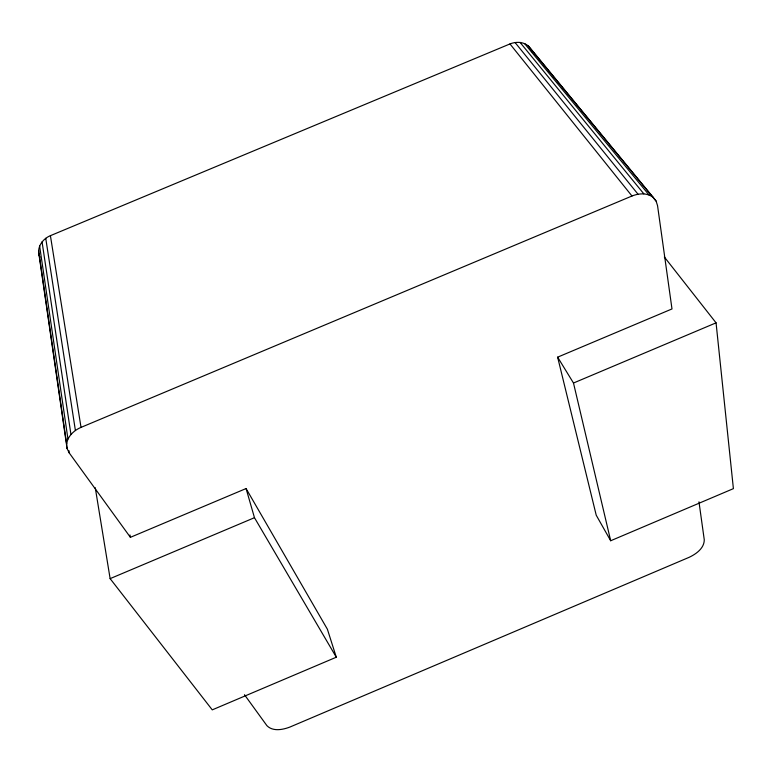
<?xml version="1.0" encoding="UTF-8"?>
<svg xmlns="http://www.w3.org/2000/svg" width="772" height="772" viewBox="0 0 772 772"><rect width="100%" height="100%" fill="white"/><g stroke="black" fill="none" stroke-linecap="round" stroke-linejoin="round"><path stroke-width="1.16" d="M95.265 487.721L110.126 578.633L212.261 709.864L336.303 657.213L327.386 629.209L246.075 488.551L130.4 537.331L69.219 452.913L67.077 448.551L39.054 255.011C36.94 246.702 42.904 238.693 50.412 235.672L509.974 43.936C515.986 41.495 523.329 41.669 528.434 46.05L653.17 197.391L656.094 201.067L657.551 205.68L671.987 308.945L557.635 357.166L596.225 515.204L610.681 540.747L733.4 488.647L716.059 322.841L664.335 256.98M67.077 448.551C64.761 438.978 72.809 430.786 81.021 427.389L631.978 196.011C638.762 193.299 647.129 192.604 653.17 197.391M110.126 578.633L254.47 517.694L336.303 657.213M610.681 540.747L573.49 383.028L716.059 322.841M528.434 46.05L656.094 201.067M524.613 43.589L648.982 194.911M520.048 42.373L643.809 193.811M515.049 42.489L638 194.187M509.974 43.936L631.978 196.011M244.483 694.723L266.938 725.699C272.921 731.769 282.745 729.762 289.896 727.06L689.126 557.326C696.093 554.035 704.218 548.342 704.276 539.831L698.969 501.829M557.635 357.166L573.49 383.028M39.054 255.011L39.99 257.144M531.232 49.562L532.043 51.734M246.075 488.551L254.47 517.694M129.966 534.986L130.4 537.331M50.412 235.672L81.021 427.389M45.741 238.297L75.395 430.467M42.055 241.819L70.937 434.414M39.623 245.978L67.946 438.969M68.872 450.539L69.219 452.913M38.6 250.475L66.633 443.794"/></g></svg>
